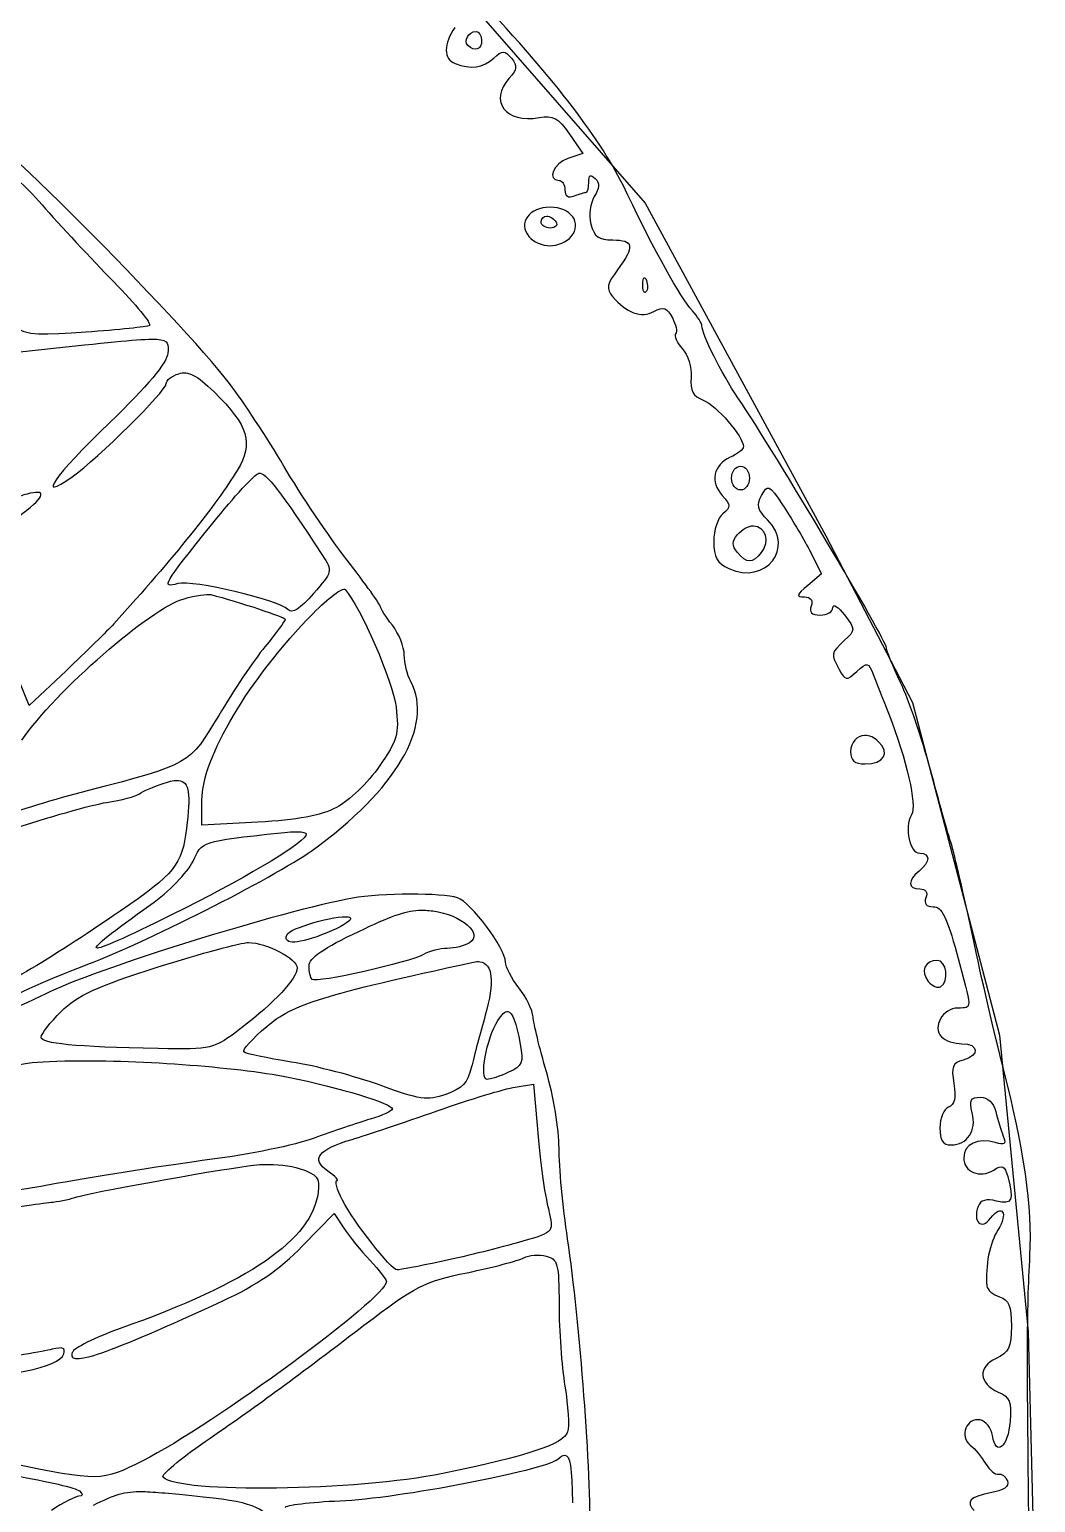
# Model space of a CAD drawing. Extents: x 2.7 to 60.3, y 1.1 to 57.9.
# Drawn here: x 47.5 to 60.3, y 28.87 to 47.62 of the extents above; entities that cross this region are included whole.
import ezdxf

# ---------------------------------------------------------------- set-up
doc = ezdxf.new("R2010")
doc.units = 0
doc.layers.get('0').update_dxf_attribs({"linetype": 'CONTINUOUS'})

msp = doc.modelspace()

# ---------------------------------------------------------------- linework, layer by layer
at = {"color": 3}
msp.add_lwpolyline([(3.318099, 36.016105), (4.514887, 40.158831), (7.184645, 44.485679), (8.933796, 47.431618), (12.247977, 50.285496), (15.562159, 52.955254), (20.717553, 55.717072), (25.412643, 57.190041), (30.107735, 57.926526), (35.723429, 57.650344), (41.799428, 56.177375), (47.415125, 53.415557), (50.913428, 50.469618), (55.332336, 45.406285), (57.633853, 41.171497), (58.738581, 39.054103), (59.843306, 34.819316), (60.211549, 31.044831), (60.30361, 27.36241), (59.843306, 23.403803), (59.198883, 21.930831)], dxfattribs=at)
at = {"color": 7}
for points in [[(53.1807, 47.591155), (53.1807, 47.591155)], [(54.370221, 46.28698), (54.541649, 46.038382), (54.351479, 45.974992)], [(54.081384, 45.242427), (54.081384, 45.242427)], [(54.123277, 45.355977), (54.123277, 45.355977)], [(55.319414, 44.455843), (55.319414, 44.455843)], [(46.254128, 42.761407), (47.099141, 43.487357), (47.959035, 43.577757)], [(49.118243, 43.674771), (49.118243, 43.674771)], [(56.548074, 42.05971), (56.548074, 42.05971)], [(50.417456, 41.969862), (50.417456, 41.969862)], [(56.711232, 41.30234), (56.711232, 41.30234)], [(57.423953, 40.990904), (57.578295, 40.688287), (57.40411, 40.542766)], [(49.804506, 40.425356), (49.804506, 40.425356)], [(51.513825, 40.489298), (51.513825, 40.489298)], [(47.961242, 39.457424), (47.492158, 39.013694), (47.373094, 39.30584)], [(58.128408, 38.631701), (58.128408, 38.631701)], [(49.394401, 38.060644), (49.394401, 38.060644)], [(50.404228, 37.530374), (49.690954, 37.492892), (49.690954, 37.808738)], [(50.955993, 37.405798), (50.955993, 37.405798)], [(52.449786, 36.408651), (52.449786, 36.408651)], [(51.551307, 36.323764), (51.551307, 36.323764)], [(50.284614, 35.997995), (50.284614, 35.997995)], [(53.229205, 35.753808), (53.229205, 35.753808)], [(59.053346, 35.770896), (59.053346, 35.770896)], [(53.585841, 35.119358), (53.585841, 35.119358)], [(47.948012, 34.490973), (47.948012, 34.490973)], [(53.677343, 34.157488), (53.912714, 34.193869), (53.912714, 34.193869)], [(53.912714, 34.193869), (53.957911, 33.675173)], [(50.472027, 33.174119), (50.472027, 33.174119)], [(50.969223, 32.133977), (51.376021, 32.550695), (51.499493, 32.361629)], [(53.922083, 32.018772), (53.922083, 32.018772)], [(54.309589, 29.47326), (54.309589, 29.47326)], [(48.938547, 29.010791), (48.938547, 29.010791)]]:
    msp.add_lwpolyline(points, dxfattribs=at)
for points in [[(55.114362, 45.510318), (54.801485, 46.170741), (54.294992, 46.84522), (53.300864, 47.925192)], [(52.911155, 47.644072), (52.763826, 47.43374), (52.766282, 47.240624), (52.917217, 47.182705)], [(53.077621, 47.412562), (53.017084, 47.473098), (53.085153, 47.591155), (53.1807, 47.591155)], [(53.252356, 47.477605), (53.252356, 47.36043), (53.162954, 47.327228), (53.077621, 47.412562)], [(53.1807, 47.591155), (53.219917, 47.591155), (53.252356, 47.540117), (53.252356, 47.477605)], [(52.917217, 47.182705), (53.113511, 47.107378), (53.270142, 47.129574), (53.405594, 47.252158)], [(53.405594, 47.252158), (53.520086, 47.35578), (53.543443, 47.355391), (53.630491, 47.250504)], [(53.630491, 47.250504), (53.710425, 47.154207), (53.705644, 47.109282), (53.60348, 46.996394)], [(53.60348, 46.996394), (53.339977, 46.705226), (53.56015, 46.416515), (53.984923, 46.495891)], [(50.042078, 43.111429), (49.389098, 43.960231), (46.822541, 46.530617), (46.627852, 46.530617)], [(53.984923, 46.495891), (54.164111, 46.529375), (54.227338, 46.494849), (54.370221, 46.28698)], [(54.351479, 45.974992), (54.169355, 45.914285), (54.080207, 45.69718), (54.237379, 45.69718)], [(47.179619, 45.804115), (47.218953, 45.828425), (47.433447, 45.640428), (47.65642, 45.386294)], [(54.616062, 45.674029), (54.616062, 45.766419), (54.639382, 45.779691), (54.698194, 45.720882)], [(54.237379, 45.69718), (54.279055, 45.69718), (54.312896, 45.642332), (54.312896, 45.575361)], [(54.312896, 45.575361), (54.312896, 45.49546), (54.353855, 45.469113), (54.432508, 45.499293)], [(54.584092, 45.545595), (54.601499, 45.545595), (54.616062, 45.603181), (54.616062, 45.674029)], [(54.698194, 45.720882), (54.756998, 45.662072), (54.753377, 45.596822), (54.686618, 45.489923)], [(47.65642, 45.386294), (47.879387, 45.13216), (48.290734, 44.690138), (48.570334, 44.404029)], [(54.432508, 45.499293), (54.498426, 45.524591), (54.566651, 45.545595), (54.584092, 45.545595)], [(54.686618, 45.489923), (54.632945, 45.403966), (54.615103, 45.255747), (54.644174, 45.139901)], [(55.93457, 44.038573), (55.783347, 44.205672), (55.445042, 44.812315), (55.114362, 45.510318)], [(54.123277, 45.355977), (53.858137, 45.355977), (53.71176, 45.153757), (53.853182, 44.983356)], [(54.009727, 45.166359), (54.009727, 45.208034), (54.042169, 45.242427), (54.081384, 45.242427)], [(54.081384, 45.242427), (54.120598, 45.242427), (54.173577, 45.208034), (54.199344, 45.166359)], [(54.393925, 44.983356), (54.535341, 45.153757), (54.388425, 45.355977), (54.123277, 45.355977)], [(54.128238, 45.090843), (54.063271, 45.090843), (54.009727, 45.124684), (54.009727, 45.166359)], [(54.199344, 45.166359), (54.2251, 45.124684), (54.193211, 45.090843), (54.128238, 45.090843)], [(54.644174, 45.139901), (54.684611, 44.97879), (54.739165, 44.939259), (54.920334, 44.939259)], [(48.213145, 43.765721), (47.170924, 43.694743), (47.186726, 43.679027), (47.142688, 44.841694)], [(53.853182, 44.983356), (53.907961, 44.917351), (54.029297, 44.863742), (54.123277, 44.863742)], [(54.123277, 44.863742), (54.217257, 44.863742), (54.339143, 44.917351), (54.393925, 44.983356)], [(54.920334, 44.939259), (55.188787, 44.939259), (55.202607, 44.857493), (54.983174, 44.560574)], [(54.983174, 44.560574), (54.844942, 44.373605), (54.83488, 44.320568), (54.919784, 44.218269)], [(55.303979, 44.37757), (55.305799, 44.421706), (55.311446, 44.447876), (55.319414, 44.455843)], [(55.319414, 44.455843), (55.327381, 44.463809), (55.337637, 44.453544), (55.34973, 44.423321)], [(48.570334, 44.404029), (48.849932, 44.11792), (49.054086, 43.868815), (49.024534, 43.850609)], [(55.343668, 44.2778), (55.318488, 44.252622), (55.300705, 44.297694), (55.303979, 44.37757)], [(55.34973, 44.423321), (55.371602, 44.368624), (55.368842, 44.30298), (55.343668, 44.2778)], [(54.919784, 44.218269), (55.092123, 44.010612), (55.283995, 43.941293), (55.446193, 44.0281)], [(55.446193, 44.0281), (55.566697, 44.092591), (55.6108, 44.077865), (55.67991, 43.948725)], [(55.67991, 43.948725), (55.726714, 43.861276), (55.744999, 43.769631), (55.7207, 43.745326)], [(56.055839, 43.846199), (56.055839, 43.878294), (56.00131, 43.964824), (55.93457, 44.038573)], [(47.959035, 43.577757), (48.629231, 43.648453), (48.958906, 43.684387), (49.118243, 43.674771)], [(49.024534, 43.850609), (48.994983, 43.832402), (48.629892, 43.794103), (48.213145, 43.765721)], [(55.7207, 43.745326), (55.696395, 43.721021), (55.734856, 43.636678), (55.806137, 43.557913)], [(56.51445, 42.931181), (56.30668, 43.239841), (56.055839, 43.740591), (56.055839, 43.846199)], [(49.256597, 43.499484), (49.244713, 43.371734), (49.00431, 43.084055), (48.517968, 42.615886)], [(49.118243, 43.674771), (49.277578, 43.665154), (49.26687, 43.610009), (49.256597, 43.499484)], [(55.806137, 43.557913), (55.879213, 43.477166), (55.928209, 43.31724), (55.918585, 43.190804)], [(49.236201, 43.110326), (49.236201, 43.152167), (49.307787, 43.209268), (49.395504, 43.237106)], [(49.395504, 43.237106), (49.516349, 43.27546), (49.625798, 43.218814), (49.845846, 43.003942)], [(55.918585, 43.190804), (55.90549, 43.018956), (55.941818, 42.950972), (56.073477, 42.900313)], [(48.039514, 41.925213), (48.37375, 42.162989), (49.236201, 43.017122), (49.236201, 43.110326)], [(49.845846, 43.003942), (50.288009, 42.572181), (50.351351, 42.357304), (50.140746, 42.006242)], [(50.73606, 42.058056), (50.526944, 42.413284), (50.214502, 42.887303), (50.042078, 43.111429)], [(58.404565, 39.749566), (58.404565, 39.846998), (57.007241, 42.199095), (56.51445, 42.931181)], [(56.073477, 42.900313), (56.238165, 42.836946), (56.586106, 42.435092), (56.586106, 42.308308)], [(48.517968, 42.615886), (47.804149, 41.928744), (47.570339, 41.591446), (48.039514, 41.925213)], [(56.586106, 42.308308), (56.586106, 42.274828), (56.509855, 42.213847), (56.416332, 42.172709)], [(50.140746, 42.006242), (49.886664, 41.582711), (49.335823, 40.897799), (48.568681, 40.052185)], [(51.540283, 40.863573), (51.307117, 41.165351), (50.945175, 41.702828), (50.73606, 42.058056)], [(56.416332, 42.172709), (56.202078, 42.078467), (56.157165, 41.861507), (56.316011, 41.685986)], [(56.434522, 41.908677), (56.434522, 41.992868), (56.484929, 42.05971), (56.548074, 42.05971)], [(56.548074, 42.05971), (56.611215, 42.05971), (56.661623, 41.992868), (56.661623, 41.908677)], [(49.830411, 41.336516), (50.100329, 41.67188), (50.36454, 41.956942), (50.417456, 41.969862)], [(50.417456, 41.969862), (50.501327, 41.990339), (50.699168, 41.73454), (51.224987, 40.924758)], [(56.548074, 41.757093), (56.484929, 41.757093), (56.434522, 41.824486), (56.434522, 41.908677)], [(56.661623, 41.908677), (56.661623, 41.824486), (56.611215, 41.757093), (56.548074, 41.757093)], [(56.816515, 41.686537), (56.894496, 41.832241), (56.907811, 41.825782), (57.083853, 41.566372)], [(46.944249, 41.136424), (47.47564, 41.488603), (47.686222, 41.665006), (47.635473, 41.715752)], [(47.635473, 41.715752), (47.585339, 41.765887), (47.178304, 41.628099), (47.11623, 41.539914)], [(56.316011, 41.685986), (56.425276, 41.565238), (56.425962, 41.540789), (56.322626, 41.455027)], [(56.892032, 41.375101), (56.764507, 41.502628), (56.750145, 41.562523), (56.816515, 41.686537)], [(56.322626, 41.455027), (56.259061, 41.402274), (56.207423, 41.243349), (56.207423, 41.101698)], [(57.083853, 41.566372), (57.185873, 41.41604), (57.339044, 41.157335), (57.423953, 40.990904)], [(49.383377, 40.565365), (49.170717, 40.509755), (49.185409, 40.535121), (49.830411, 41.336516)], [(56.399797, 40.756637), (56.866378, 40.544043), (57.246054, 41.021081), (56.892032, 41.375101)], [(56.510592, 41.18879), (56.562473, 41.251302), (56.652513, 41.30234), (56.711232, 41.30234)], [(56.711232, 41.30234), (56.862083, 41.30234), (56.923855, 41.09402), (56.812657, 40.960035)], [(56.207423, 41.101698), (56.207423, 40.89942), (56.248625, 40.825517), (56.399797, 40.756637)], [(56.510592, 40.961138), (56.435331, 41.051816), (56.435331, 41.098112), (56.510592, 41.18879)], [(51.224987, 40.924758), (51.355645, 40.723542), (51.354284, 40.717232), (51.111438, 40.438036)], [(56.812657, 40.960035), (56.694688, 40.817888), (56.629181, 40.818241), (56.510592, 40.961138)], [(51.964167, 40.271017), (51.964167, 40.295071), (51.773449, 40.561796), (51.540283, 40.863573)], [(50.786769, 40.235186), (50.665126, 40.359163), (49.575249, 40.615542), (49.383377, 40.565365)], [(51.106476, 40.18613), (51.301102, 40.385024), (51.484474, 40.521494), (51.513825, 40.489298)], [(57.40411, 40.542766), (57.259113, 40.421876), (57.252063, 40.397565), (57.360563, 40.39559)], [(47.399002, 38.574376), (47.821754, 39.193374), (49.045323, 40.259677), (49.463302, 40.372992)], [(49.463302, 40.372992), (49.609163, 40.412532), (49.762833, 40.436024), (49.804506, 40.425356)], [(49.804506, 40.425356), (50.160259, 40.334407), (50.751492, 40.138229), (50.751492, 40.111164)], [(51.111438, 40.438036), (50.939841, 40.240743), (50.841535, 40.179371), (50.786769, 40.235186)], [(51.513825, 40.489298), (51.710534, 40.273518), (52.124266, 39.321159), (52.162052, 38.997159)], [(57.360563, 40.39559), (57.444632, 40.393961), (57.475298, 40.352749), (57.447104, 40.279286)], [(57.724367, 40.259993), (57.725293, 40.312089), (57.791339, 40.269953), (57.87099, 40.166284)], [(49.690954, 37.808738), (49.690954, 38.346594), (50.288484, 39.350194), (51.106476, 40.18613)], [(52.115751, 40.034546), (52.032402, 40.140509), (51.964167, 40.246972), (51.964167, 40.271017)], [(57.447104, 40.279286), (57.416841, 40.200416), (57.452079, 40.165734), (57.56286, 40.165734)], [(57.56286, 40.165734), (57.650671, 40.165734), (57.723238, 40.207901), (57.724367, 40.259993)], [(57.87099, 40.166284), (58.013645, 39.980605), (58.013656, 39.976072), (57.869336, 39.841619)], [(48.568681, 40.052185), (48.493065, 39.968836), (48.219445, 39.70121), (47.961242, 39.457424)], [(50.751492, 40.111164), (50.751492, 40.092624), (50.635566, 39.935407), (50.493524, 39.761693)], [(52.267335, 39.658064), (52.267335, 39.759371), (52.199103, 39.928586), (52.115751, 40.034546)], [(50.493524, 39.761693), (50.351478, 39.58798), (50.086867, 39.195302), (49.905928, 38.889119)], [(57.869336, 39.841619), (57.698561, 39.682516), (57.696653, 39.673434), (57.804293, 39.472306)], [(58.58812, 39.300325), (58.487287, 39.513473), (58.404565, 39.715536), (58.404565, 39.749566)], [(52.350568, 39.317964), (52.304724, 39.403624), (52.267335, 39.556755), (52.267335, 39.658064)], [(58.029187, 39.448605), (58.16497, 39.57149), (58.175308, 39.569359), (58.241957, 39.398442)], [(57.804293, 39.472306), (57.88172, 39.327644), (57.893952, 39.326222), (58.029187, 39.448605)], [(58.241957, 39.398442), (58.280529, 39.299526), (58.365943, 39.082274), (58.431577, 38.915577)], [(51.093246, 37.170431), (52.161273, 37.932558), (52.647602, 38.762948), (52.350568, 39.317964)], [(58.966255, 38.194036), (58.859141, 38.589196), (58.688955, 39.087179), (58.58812, 39.300325)], [(52.162052, 38.997159), (52.202898, 38.646952), (52.18393, 38.579061), (51.949285, 38.239237)], [(49.905928, 38.889119), (49.536333, 38.263675), (49.538136, 38.264273), (48.230784, 37.927799)], [(58.431577, 38.915577), (58.665392, 38.321725), (58.795037, 37.74832), (58.724269, 37.621876)], [(58.128408, 38.631701), (58.031391, 38.62806), (57.949812, 38.551028), (57.949812, 38.424996)], [(58.305898, 38.55398), (58.25039, 38.609487), (58.186616, 38.633888), (58.128408, 38.631701)], [(58.13502, 38.271207), (58.373538, 38.271207), (58.454592, 38.405285), (58.305898, 38.55398)], [(57.949812, 38.424996), (57.949812, 38.312319), (57.999624, 38.271207), (58.13502, 38.271207)], [(49.211397, 38.02702), (49.287543, 38.052606), (49.347938, 38.065038), (49.394401, 38.060644)], [(49.394401, 38.060644), (49.53379, 38.047456), (49.548912, 37.880857), (49.494722, 37.447141)], [(51.949285, 38.239237), (51.807505, 38.033901), (51.562085, 37.798657), (51.404131, 37.716686)], [(59.231939, 37.248152), (59.192953, 37.373176), (59.073373, 37.798877), (58.966255, 38.194036)], [(48.230784, 37.927799), (47.823614, 37.823005), (47.319238, 37.670111), (47.110165, 37.587702)], [(48.478282, 37.780626), (48.665819, 37.810008), (48.853327, 37.85885), (48.895, 37.889767)], [(48.895, 37.889767), (48.936676, 37.920682), (49.079156, 37.982581), (49.211397, 38.02702)], [(47.228125, 37.425644), (47.728223, 37.591498), (48.290745, 37.751244), (48.478282, 37.780626)], [(51.404131, 37.716686), (51.201345, 37.611451), (50.907778, 37.556705), (50.404228, 37.530374)], [(58.724269, 37.621876), (58.631018, 37.455244), (58.700673, 37.134602), (58.830103, 37.134602)], [(49.494722, 37.447141), (49.437279, 36.987387), (49.347044, 36.87522), (48.648606, 36.395973)], [(51.015525, 37.360047), (50.930914, 37.22315), (50.198449, 36.789927), (49.311718, 36.352426)], [(49.574097, 37.025461), (49.701168, 37.293242), (49.660689, 37.279634), (50.698575, 37.395325)], [(50.698575, 37.395325), (50.814983, 37.408302), (50.902097, 37.411781), (50.955993, 37.405798)], [(50.955993, 37.405798), (51.009889, 37.399818), (51.030502, 37.384282), (51.015525, 37.360047)], [(48.166294, 35.693725), (48.936729, 35.978344), (50.596114, 36.815683), (51.093246, 37.170431)], [(58.830103, 37.134602), (58.967819, 37.134602), (58.963588, 37.0256), (58.821286, 36.907501)], [(59.503688, 36.074062), (59.393125, 36.594996), (59.270928, 37.123127), (59.231939, 37.248152)], [(49.041073, 36.48031), (49.268535, 36.641312), (49.50828, 36.886755), (49.574097, 37.025461)], [(58.821286, 36.907501), (58.672792, 36.784266), (58.67667, 36.679849), (58.829552, 36.679849)], [(51.606981, 36.561889), (50.728767, 36.40698), (48.268769, 35.640041), (47.704925, 35.345356)], [(52.945882, 36.567401), (52.747545, 36.630342), (51.977981, 36.627331), (51.606981, 36.561889)], [(53.554974, 35.748296), (53.554974, 35.922102), (53.115218, 36.513654), (52.945882, 36.567401)], [(58.829552, 36.679849), (58.906574, 36.679849), (58.935456, 36.638272), (58.907827, 36.566297)], [(58.907827, 36.566297), (58.878947, 36.491043), (58.910641, 36.452748), (59.001533, 36.452748)], [(48.648606, 36.395973), (47.706909, 35.749809), (47.119712, 35.40723), (46.54627, 35.168967)], [(49.311718, 36.352426), (48.10193, 35.755535), (48.051156, 35.779623), (49.041073, 36.48031)], [(51.688007, 36.140209), (52.08053, 36.326702), (52.270832, 36.39886), (52.449786, 36.408651)], [(52.449786, 36.408651), (52.50944, 36.411913), (52.568057, 36.408439), (52.63224, 36.399831)], [(52.63224, 36.399831), (52.998319, 36.35073), (53.276748, 36.108087), (53.097464, 35.994687)], [(59.001533, 36.452748), (59.108586, 36.452748), (59.174496, 36.321371), (59.301944, 35.856333)], [(50.770234, 36.092254), (50.800584, 36.183299), (51.401534, 36.347821), (51.551307, 36.323764)], [(51.584931, 36.301164), (51.584931, 36.268496), (51.448202, 36.186849), (51.280658, 36.119813)], [(51.551307, 36.323764), (51.572702, 36.320326), (51.584931, 36.313059), (51.584931, 36.301164)], [(49.133125, 35.68656), (49.672192, 35.858058), (50.190301, 35.997995), (50.284614, 35.997995)], [(50.284614, 35.997995), (50.509788, 35.997995), (50.903228, 35.79232), (50.903076, 35.674433)], [(51.280658, 36.119813), (50.915835, 35.973837), (50.727379, 35.963682), (50.770234, 36.092254)], [(51.05466, 35.704199), (51.05466, 35.79931), (51.242809, 35.928695), (51.688007, 36.140209)], [(53.097464, 35.994687), (53.036611, 35.956195), (52.909574, 35.924146), (52.815242, 35.923581)], [(59.891193, 34.407187), (59.788589, 34.803097), (59.614246, 35.553128), (59.503688, 36.074062)], [(52.512076, 35.84586), (52.336542, 35.743871), (51.146103, 35.477154), (51.0949, 35.52836)], [(52.815242, 35.923581), (52.720909, 35.922943), (52.58444, 35.887908), (52.512076, 35.84586)], [(59.301944, 35.856333), (59.500067, 35.133444), (59.499731, 35.164559), (59.316826, 35.164559)], [(46.407366, 34.86139), (46.288192, 34.86139), (47.622813, 35.49295), (48.166294, 35.693725)], [(47.898953, 35.120461), (48.101515, 35.323024), (48.351355, 35.437849), (49.133125, 35.68656)], [(50.903076, 35.674433), (50.902943, 35.540112), (50.616381, 35.230957), (50.19642, 34.912102)], [(50.516674, 34.930842), (50.844806, 35.210643), (51.246557, 35.335436), (53.150381, 35.748296)], [(51.0949, 35.52836), (51.07274, 35.550526), (51.05466, 35.629777), (51.05466, 35.704199)], [(53.150381, 35.748296), (53.179559, 35.754623), (53.205682, 35.756531), (53.229205, 35.753808)], [(53.229205, 35.753808), (53.393871, 35.734749), (53.41942, 35.496218), (53.29866, 35.071953)], [(53.725851, 35.423077), (53.632083, 35.542262), (53.554974, 35.688493), (53.554974, 35.748296)], [(59.053346, 35.770896), (58.893874, 35.770896), (58.832293, 35.629215), (58.93704, 35.503005)], [(59.095239, 35.435204), (59.205038, 35.503064), (59.171634, 35.770896), (59.053346, 35.770896)], [(58.93704, 35.503005), (58.987024, 35.442785), (59.058288, 35.412372), (59.095239, 35.435204)], [(47.704925, 35.345356), (47.346497, 35.158028), (46.551658, 34.86139), (46.407366, 34.86139)], [(53.906649, 35.05266), (53.900818, 35.13705), (53.81962, 35.303892), (53.725851, 35.423077)], [(47.644843, 34.792488), (47.644843, 34.833374), (47.759276, 34.980787), (47.898953, 35.120461)], [(53.29866, 35.071953), (53.236077, 34.852088), (53.157422, 34.556155), (53.123372, 34.414353)], [(53.459614, 35.005809), (53.509486, 35.085116), (53.549948, 35.124286), (53.585841, 35.119358)], [(53.585841, 35.119358), (53.645666, 35.111145), (53.692098, 34.980262), (53.74349, 34.705948)], [(59.316826, 35.164559), (59.12564, 35.164559), (58.983776, 34.918833), (59.105159, 34.79745)], [(50.19642, 34.912102), (49.832285, 34.635632), (49.827953, 34.634099), (49.135882, 34.648069)], [(50.224532, 34.605626), (50.201991, 34.628167), (50.3333, 34.774474), (50.516674, 34.930842)], [(53.320707, 34.255603), (53.218026, 34.255603), (53.314256, 34.774652), (53.459614, 35.005809)], [(54.077526, 34.350966), (53.989594, 34.652582), (53.912491, 34.96827), (53.906649, 35.05266)], [(49.135882, 34.648069), (48.070183, 34.669561), (47.644843, 34.711025), (47.644843, 34.792488)], [(53.74349, 34.705948), (53.788488, 34.465782), (53.772316, 34.426694), (53.595214, 34.346004)], [(59.105159, 34.79745), (59.153219, 34.749393), (59.271137, 34.709806), (59.366988, 34.709806)], [(59.366988, 34.709806), (59.58538, 34.709806), (59.595772, 34.55863), (59.381319, 34.502547)], [(47.948012, 34.490973), (48.800269, 34.513859), (50.130707, 34.417048), (50.789527, 34.284268)], [(50.829216, 34.477192), (50.519107, 34.525306), (50.247082, 34.583105), (50.224532, 34.605626)], [(59.381319, 34.502547), (59.246832, 34.467374), (59.228617, 34.420183), (59.263909, 34.202686)], [(47.095833, 34.274345), (47.283438, 34.4537), (47.368147, 34.475395), (47.948012, 34.490973)], [(51.960859, 34.180639), (51.648583, 34.295501), (51.139327, 34.429076), (50.829216, 34.477192)], [(53.123372, 34.414353), (53.074519, 34.21091), (53.00496, 34.137075), (52.794848, 34.064332)], [(53.595214, 34.346004), (53.485948, 34.296217), (53.36231, 34.255603), (53.320707, 34.255603)], [(54.237379, 33.381377), (54.237379, 33.612997), (54.165463, 34.049352), (54.077526, 34.350966)], [(60.232397, 32.019875), (60.265048, 32.628287), (60.158311, 33.376461), (59.891193, 34.407187)], [(50.789527, 34.284268), (51.442685, 34.152628), (52.115751, 33.94863), (52.115751, 33.881881)], [(52.794848, 34.064332), (52.558275, 33.982429), (52.4653, 33.9951), (51.960859, 34.180639)], [(52.684053, 33.85487), (53.100803, 34.001538), (53.547778, 34.137592), (53.677343, 34.157488)], [(59.263909, 34.202686), (59.293859, 34.018127), (59.274408, 33.932323), (59.196111, 33.902275)], [(59.498176, 33.831169), (59.457364, 33.993788), (59.475404, 34.027951), (59.600702, 34.027951)], [(59.600702, 34.027951), (59.697597, 34.027951), (59.768881, 33.962224), (59.798037, 33.8455)], [(51.831325, 33.749036), (51.675044, 33.70339), (51.354268, 33.594559), (51.118603, 33.507604)], [(51.60312, 33.492722), (51.780832, 33.545264), (52.267307, 33.708202), (52.684053, 33.85487)], [(52.115751, 33.881881), (52.115751, 33.854523), (51.987605, 33.794686), (51.831325, 33.749036)], [(59.196111, 33.902275), (59.135507, 33.87902), (59.08642, 33.762287), (59.08642, 33.640999)], [(59.228632, 33.421616), (59.435735, 33.421616), (59.555352, 33.60337), (59.498176, 33.831169)], [(59.798037, 33.8455), (59.823215, 33.745184), (59.866078, 33.604702), (59.893398, 33.533512)], [(53.957911, 33.675173), (54.007597, 33.104049), (54.036567, 32.894067), (54.115561, 32.542426)], [(59.08642, 33.640999), (59.08642, 33.47707), (59.122239, 33.421616), (59.228632, 33.421616)], [(51.118603, 33.507604), (50.882939, 33.420648), (50.286573, 33.29809), (49.79293, 33.234754)], [(51.295543, 33.087578), (51.074966, 33.242075), (51.167058, 33.363797), (51.60312, 33.492722)], [(54.34652, 32.224926), (54.286322, 32.629371), (54.237379, 33.149754), (54.237379, 33.381377)], [(59.790322, 33.452483), (59.575423, 33.52069), (59.389589, 33.431136), (59.389589, 33.259559)], [(59.893398, 33.533512), (59.933002, 33.43032), (59.911776, 33.413934), (59.790322, 33.452483)], [(49.79293, 33.234754), (49.299286, 33.171415), (48.418583, 33.03377), (47.836116, 32.929381)], [(59.389589, 33.259559), (59.389589, 33.076639), (59.59407, 32.992291), (59.770478, 33.102463)], [(48.099596, 32.760708), (48.228095, 32.806846), (49.7711, 33.086099), (50.310519, 33.160891)], [(50.310519, 33.160891), (50.361937, 33.16802), (50.416271, 33.17244), (50.472027, 33.174119)], [(50.472027, 33.174119), (50.639297, 33.179165), (50.815051, 33.160637), (50.931188, 33.122306)], [(50.931188, 33.122306), (51.164707, 33.045242), (51.194321, 33.007424), (51.170417, 32.818586)], [(51.410746, 32.967414), (51.441926, 32.967414), (51.390152, 33.02131), (51.295543, 33.087578)], [(59.770478, 33.102463), (59.880892, 33.171415), (59.912264, 33.157047), (59.949072, 33.01978)], [(59.949072, 33.01978), (60.031483, 32.71246), (60.006653, 32.658194), (59.806857, 32.708342)], [(47.836116, 32.929381), (46.752423, 32.735162), (46.322206, 32.695952), (46.381458, 32.796536)], [(51.170417, 32.818586), (51.094205, 32.216395), (50.297345, 31.668531), (48.648606, 31.085014)], [(51.479097, 32.721019), (51.410187, 32.856464), (51.379563, 32.967414), (51.410746, 32.967414)], [(46.924956, 32.583216), (47.300027, 32.631549), (47.692242, 32.682315), (47.796427, 32.695665)], [(47.796427, 32.695665), (47.900615, 32.709033), (48.037084, 32.738243), (48.099596, 32.760708)], [(52.177487, 31.830809), (52.099721, 31.830809), (51.621761, 32.440056), (51.479097, 32.721019)], [(59.573143, 32.637786), (59.498735, 32.443883), (59.617534, 32.33256), (59.731893, 32.488959)], [(59.806857, 32.708342), (59.67415, 32.741647), (59.605003, 32.720808), (59.573143, 32.637786)], [(59.731893, 32.488959), (59.877514, 32.688104), (59.962243, 32.550097), (59.823945, 32.339029)], [(54.115561, 32.542426), (54.168271, 32.307807), (54.167555, 32.306788), (53.691674, 32.172563)], [(51.499493, 32.361629), (51.56739, 32.257845), (51.716717, 32.073819), (51.831325, 31.952627)], [(59.823945, 32.339029), (59.719927, 32.180273), (59.661544, 31.883514), (59.684488, 31.627408)], [(49.956091, 31.437241), (50.38692, 31.636163), (50.679988, 31.837785), (50.969223, 32.133977)], [(53.691674, 32.172563), (53.429225, 32.098539), (52.992407, 31.991483), (52.721535, 31.934438)], [(54.6326, 28.420991), (54.648526, 29.253378), (54.505197, 31.158829), (54.34652, 32.224926)], [(51.831325, 31.952627), (51.945929, 31.831438), (52.039684, 31.709851), (52.039684, 31.682532)], [(52.721535, 31.934438), (52.450667, 31.877389), (52.205972, 31.830809), (52.177487, 31.830809)], [(53.067701, 31.796081), (53.396701, 31.864038), (53.720565, 31.949277), (53.787588, 31.985148)], [(53.787588, 31.985148), (53.821096, 32.003083), (53.87031, 32.014716), (53.922083, 32.018772)], [(53.922083, 32.018772), (53.973857, 32.02283), (54.028072, 32.01898), (54.073117, 32.007198)], [(54.073117, 32.007198), (54.222901, 31.968028), (54.237125, 31.914886), (54.237379, 31.385978)], [(60.224128, 28.269407), (60.191486, 30.730015), (60.192474, 31.275895), (60.232397, 32.019875)], [(52.039684, 31.682532), (52.039684, 31.477004), (49.843817, 29.862724), (48.938547, 29.402704)], [(51.75305, 31.126354), (52.406934, 31.624595), (52.521959, 31.683356), (53.067701, 31.796081)], [(59.684488, 31.627408), (59.688905, 31.578124), (59.76099, 31.516049), (59.844342, 31.489605)], [(48.039514, 30.779641), (47.973437, 30.581402), (48.476225, 30.753959), (49.956091, 31.437241)], [(54.237379, 31.385978), (54.237619, 31.06786), (54.271404, 30.603026), (54.312343, 30.353)], [(59.844342, 31.489605), (59.964729, 31.451398), (59.995923, 31.374692), (59.995923, 31.117534)], [(49.731744, 29.646894), (50.412991, 30.116475), (50.771481, 30.378425), (51.75305, 31.126354)], [(48.648606, 31.085014), (48.332288, 30.973065), (48.058141, 30.835513), (48.039514, 30.779641)], [(59.995923, 31.117534), (59.995923, 30.843387), (59.96579, 30.780406), (59.800795, 30.705227)], [(46.305941, 30.43899), (47.213229, 30.459468), (47.87703, 30.59082), (47.93313, 30.761452)], [(47.78375, 30.820981), (47.682415, 30.795544), (47.246052, 30.721588), (46.814161, 30.656719)], [(47.93313, 30.761452), (47.958829, 30.839613), (47.920368, 30.855268), (47.78375, 30.820981)], [(59.800795, 30.705227), (59.566, 30.598245), (59.57997, 30.385763), (59.828907, 30.276933)], [(54.312343, 30.353), (54.353299, 30.102971), (54.368816, 29.841165), (54.34652, 29.770917)], [(59.828907, 30.276933), (59.973743, 30.213613), (59.998508, 30.152665), (59.979938, 29.904312)], [(59.597948, 29.921951), (59.425755, 29.95477), (59.330802, 29.714272), (59.471718, 29.601693)], [(59.755594, 29.722408), (59.741963, 29.818155), (59.671004, 29.908037), (59.597948, 29.921951)], [(59.979938, 29.904312), (59.955467, 29.576937), (59.794877, 29.446528), (59.755594, 29.722408)], [(49.197065, 29.192691), (49.169117, 29.220634), (49.409869, 29.425028), (49.731744, 29.646894)], [(54.34652, 29.770917), (54.296829, 29.614354), (53.850992, 29.46564), (52.75957, 29.24175)], [(54.220291, 29.423651), (54.257259, 29.454145), (54.286116, 29.472591), (54.309589, 29.47326)], [(54.309589, 29.47326), (54.380006, 29.475272), (54.398164, 29.319403), (54.411011, 28.866372)], [(59.471718, 29.601693), (59.530581, 29.55467), (59.618637, 29.448715), (59.666849, 29.366326)], [(48.938547, 29.402704), (48.414844, 29.13658), (48.392278, 29.136394), (47.228125, 29.375695)], [(51.452639, 28.893381), (52.172692, 28.922274), (54.04798, 29.281515), (54.220291, 29.423651)], [(59.666849, 29.366326), (59.715067, 29.283937), (59.788405, 29.223843), (59.830008, 29.232931)], [(47.304192, 29.214741), (47.720939, 29.142972), (48.09418, 29.054439), (48.13377, 29.017956)], [(52.75957, 29.24175), (51.656474, 29.015461), (49.405184, 28.984569), (49.197065, 29.192691)], [(59.945214, 29.14584), (59.972403, 29.074982), (59.902719, 29.026443), (59.725278, 28.993152)], [(59.830008, 29.232931), (59.871607, 29.242032), (59.923313, 29.202936), (59.945214, 29.14584)], [(48.125504, 28.951259), (48.081311, 28.951259), (47.924514, 28.869372), (47.777135, 28.769358)], [(48.13377, 29.017956), (48.178802, 28.976489), (48.175754, 28.951259), (48.125504, 28.951259)], [(48.311263, 28.837159), (48.578403, 28.971079), (48.702852, 29.014826), (48.938547, 29.010791)], [(48.938547, 29.010791), (49.017109, 29.009444), (49.107979, 29.002843), (49.220769, 28.992601)], [(49.220769, 28.992601), (50.241908, 28.899855), (50.356889, 28.871491), (50.607076, 28.653051)], [(50.751492, 28.807393), (50.751494, 28.839143), (51.067149, 28.877915), (51.452639, 28.893381)], [(59.725278, 28.993152), (59.46926, 28.945123), (59.410665, 28.88002), (59.522431, 28.768257)]]:
    msp.add_open_spline(points, degree=3, dxfattribs=at)

doc.saveas('drawing.dxf')
